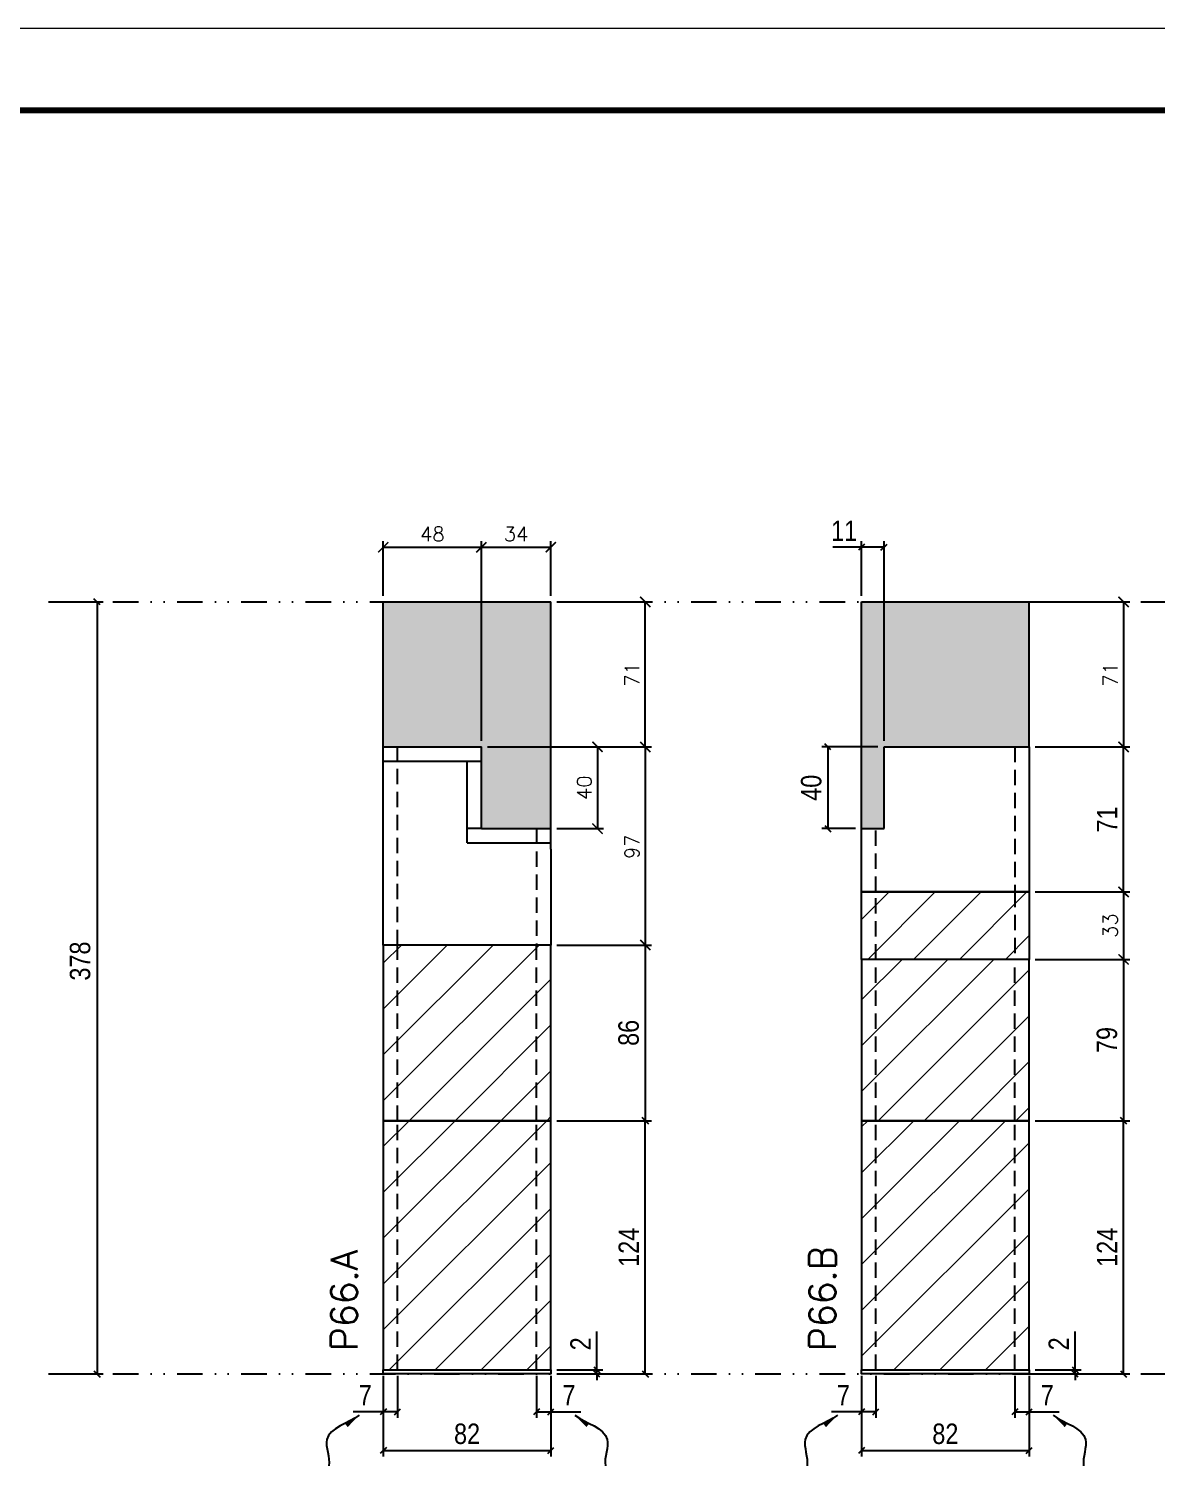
# Model space of a CAD drawing. Extents: x 2949 to 9203, y -16089 to 12527.
# Drawn here: x 6557 to 7109, y 4936 to 5635 of the extents above; entities that cross this region are included whole.
import ezdxf

# ---------------------------------------------------------------- set-up
doc = ezdxf.new("R2010")
doc.units = 0
for name, pattern in [('DASHED', [0.75, 0.5, -0.25]), ('DIVIDE2', [0.625, 0.25, -0.125, 0, -0.125, 0, -0.125]), ('HIDDEN', [0.375, 0.25, -0.125])]:
    doc.linetypes.add(name, pattern=pattern)
for name, color, linetype in [('COTA', 241, 'Continuous'), ('cotas', 4, 'Continuous'), ('Nível', 160, 'Continuous'), ('Painéis', 200, 'Continuous'), ('SARR_2.2x7', 40, 'Continuous'), ('Sarrafo de Pressão', 42, 'HIDDEN')]:
    doc.layers.add(name, color=color, linetype=linetype)
for name, color, linetype, lineweight in [('Folhas', 255, 'Continuous', 9), ('Hachura', 251, 'Continuous', 9), ('SARRAFO DE PRESSAO', 251, 'DASHED', 9), ('Texto Seção', 7, 'Continuous', 15)]:
    doc.layers.add(name, color=color, linetype=linetype, lineweight=lineweight)
doc.styles.add('COTA TECNICA', font='techl___.ttf', dxfattribs={"height": 10})
doc.styles.add('COTA TECNICA-50', font='techl___.ttf', dxfattribs={"height": 10})
doc.styles.add('REGUA-120', font='ROMANS.shx', dxfattribs={"height": 15})
doc.styles.add('ROMANS', font='romans.shx')
doc.styles.get("Standard").update_dxf_attribs({"font": 'arial.ttf'})
doc.dimstyles.new('COTA PAINEL-50', dxfattribs={"dimtxt": 10, "dimasz": 3, "dimexe": 3, "dimexo": 3, "dimgap": 3, "dimtad": 1, "dimdec": 1, "dimzin": 12, "dimdsep": 46, "dimtxsty": 'COTA TECNICA-50', "dimblk1": 'OBLIQUE', "dimblk2": 'OBLIQUE', "dimsah": 1, "dimcen": 0.9, "dimclrd": 4, "dimclre": 4, "dimclrt": 240, "dimadec": 1, "dimazin": 3, "dimtfac": 1, "dimtdec": 1, "dimtmove": 0, "dimatfit": 3, "dimfxl": 1, "dimtolj": 1, "dimtzin": 12, "dimarcsym": 0})
doc.dimstyles.new('Cota Paínel', dxfattribs={"dimtxt": 7, "dimasz": 5, "dimexe": 3, "dimexo": 3, "dimgap": 3, "dimtad": 1, "dimdec": 1, "dimzin": 12, "dimdsep": 46, "dimtxsty": 'ROMANS', "dimblk": 'ARCHTICK', "dimcen": 0, "dimclrd": 4, "dimclre": 4, "dimclrt": 1, "dimadec": 1, "dimazin": 3, "dimtfac": 1, "dimtdec": 1, "dimtmove": 0, "dimatfit": 3, "dimldrblk": 'OBLIQUE', "dimfxl": 1, "dimtolj": 1, "dimtzin": 12, "dimarcsym": 0})
doc.dimstyles.new('PAINEL', dxfattribs={"dimtxt": 10, "dimasz": 3, "dimexe": 3, "dimexo": 3, "dimgap": 3, "dimtad": 1, "dimdec": 1, "dimzin": 12, "dimdsep": 46, "dimtxsty": 'COTA TECNICA', "dimblk1": 'OBLIQUE', "dimblk2": 'OBLIQUE', "dimsah": 1, "dimcen": 0.9, "dimclrd": 4, "dimclre": 4, "dimclrt": 240, "dimadec": 1, "dimazin": 3, "dimtfac": 1, "dimtdec": 1, "dimtmove": 0, "dimatfit": 3, "dimfxl": 1, "dimtolj": 1, "dimtzin": 12, "dimarcsym": 0})
doc.dimstyles.get("Standard").update_dxf_attribs({"dimtxt": 0.18, "dimasz": 0.18, "dimexe": 0.18, "dimexo": 0.0625, "dimgap": 0.09, "dimtad": 0, "dimtih": 1, "dimtoh": 1, "dimdec": 4, "dimzin": 0, "dimdsep": 46, "dimtxsty": 'Standard', "dimcen": 0.09, "dimadec": 0, "dimazin": 0, "dimtfac": 1, "dimtdec": 4, "dimtofl": 0, "dimtmove": 0, "dimatfit": 3, "dimfxl": 1, "dimtolj": 1, "dimtzin": 0, "dimarcsym": 0})
pattern_1 = [(45, (-126071.967, -22713.47), (-11.2253202, 11.2253202), [])]

# ---------------------------------------------------------------- blocks, each defined once
blk = doc.blocks.new('9999999999')
at = {"layer": 'Folhas'}
blk.add_lwpolyline([(98138.98, 34190.21), (99623.98, 34190.21), (99623.98, 35240.21), (98138.98, 35240.21)], close=True, dxfattribs=at)
at = {"layer": 'Folhas', "color": 30, "const_width": 3}
blk.add_lwpolyline([(98213.98, 34230.21), (99583.98, 34230.21), (99583.98, 35200.21), (98213.98, 35200.21)], close=True, dxfattribs=at)
blk = doc.blocks.new('_Oblique')
at = {"color": 0, "linetype": 'ByBlock', "lineweight": -2}
blk.add_line((-0.5, -0.5), (0.5, 0.5), dxfattribs=at)
blk = doc.blocks.new('*D902')
at = {"layer": 'cotas', "color": 4, "linetype": 'ByBlock', "lineweight": -2, "transparency": 16777216}
for p, q in [((6570.19, 5354.57), (6593.91, 5354.57)), ((6590.91, 5354.57), (6590.91, 4976.57)), ((6570.19, 4976.57), (6593.91, 4976.57))]:
    blk.add_line(p, q, dxfattribs=at)
at = {"layer": 'Defpoints', "color": 0, "linetype": 'ByBlock', "transparency": 16777216}
for p in [(6567.19, 5354.57), (6567.19, 4976.57), (6590.91, 4976.57)]:
    blk.add_point(p, dxfattribs=at)
at = {"layer": 'cotas', "color": 4, "linetype": 'ByBlock', "lineweight": -2, "transparency": 16777216, "xscale": 3, "yscale": 3, "zscale": 3}
for p, rotation in [((6590.91, 5354.57), 90), ((6590.91, 4976.57), 270)]:
    blk.add_blockref('_Oblique', p, dxfattribs=dict(at, rotation=rotation))
at = {"layer": 'cotas', "color": 240, "linetype": 'ByBlock', "transparency": 16777216, "insert": (6582.67, 5178.72), "char_height": 10, "attachment_point": 5, "rotation": 90, "style": 'COTA TECNICA'}
blk.add_mtext('\\A1;378', dxfattribs=at)
blk = doc.blocks.new('*D891')
at = {"layer": 'COTA', "color": 4, "lineweight": -2, "transparency": 16777216}
for p, q in [((6731.04, 4975.57), (6731.04, 4936.11)), ((6813.04, 4975.57), (6813.04, 4936.11)), ((6731.04, 4939.11), (6813.04, 4939.11))]:
    blk.add_line(p, q, dxfattribs=at)
at = {"layer": 'Defpoints', "color": 0, "transparency": 16777216}
for p in [(6731.04, 4978.57), (6813.04, 4978.57), (6813.04, 4939.11)]:
    blk.add_point(p, dxfattribs=at)
at = {"layer": 'COTA', "color": 4, "lineweight": -2, "transparency": 16777216, "xscale": 3, "yscale": 3, "zscale": 3, "rotation": 180}
blk.add_blockref('_Oblique', (6731.04, 4939.11), dxfattribs=at)
at = {"layer": 'COTA', "color": 4, "lineweight": -2, "transparency": 16777216, "xscale": 3, "yscale": 3, "zscale": 3}
blk.add_blockref('_Oblique', (6813.04, 4939.11), dxfattribs=at)
at = {"layer": 'COTA', "color": 240, "transparency": 16777216, "insert": (6772.04, 4947.21), "char_height": 10, "attachment_point": 5, "style": 'COTA TECNICA'}
blk.add_mtext('\\A1;82', dxfattribs=at)
blk = doc.blocks.new('*D892')
at = {"layer": 'COTA', "color": 4, "lineweight": -2, "transparency": 16777216}
for p, q in [((6738.04, 4975.57), (6738.04, 4955.06)), ((6731.04, 4973.57), (6731.04, 4955.06)), ((6731.04, 4958.06), (6716.31, 4958.06)), ((6738.04, 4958.06), (6731.04, 4958.06))]:
    blk.add_line(p, q, dxfattribs=at)
at = {"layer": 'Defpoints', "color": 0, "transparency": 16777216}
for p in [(6731.04, 4976.57), (6738.04, 4978.57), (6731.04, 4958.06)]:
    blk.add_point(p, dxfattribs=at)
at = {"layer": 'COTA', "color": 4, "lineweight": -2, "transparency": 16777216, "xscale": 3, "yscale": 3, "zscale": 3, "rotation": 180}
blk.add_blockref('_Oblique', (6731.04, 4958.06), dxfattribs=at)
at = {"layer": 'COTA', "color": 4, "lineweight": -2, "transparency": 16777216, "xscale": 3, "yscale": 3, "zscale": 3}
blk.add_blockref('_Oblique', (6738.04, 4958.06), dxfattribs=at)
at = {"layer": 'COTA', "color": 240, "transparency": 16777216, "insert": (6722.18, 4966.13), "char_height": 10, "attachment_point": 5, "style": 'COTA TECNICA-50'}
blk.add_mtext('\\A1;7', dxfattribs=at)
blk = doc.blocks.new('*D893')
at = {"layer": 'COTA', "color": 4, "lineweight": -2, "transparency": 16777216}
for p, q in [((6806.04, 4975.57), (6806.04, 4955.06)), ((6813.04, 4973.57), (6813.04, 4955.06)), ((6806.04, 4958.06), (6813.04, 4958.06)), ((6813.04, 4958.06), (6827.77, 4958.06))]:
    blk.add_line(p, q, dxfattribs=at)
at = {"layer": 'Defpoints', "color": 0, "transparency": 16777216}
for p in [(6806.04, 4978.57), (6813.04, 4976.57), (6813.04, 4958.06)]:
    blk.add_point(p, dxfattribs=at)
at = {"layer": 'COTA', "color": 4, "lineweight": -2, "transparency": 16777216, "xscale": 3, "yscale": 3, "zscale": 3, "rotation": 180}
blk.add_blockref('_Oblique', (6806.04, 4958.06), dxfattribs=at)
at = {"layer": 'COTA', "color": 4, "lineweight": -2, "transparency": 16777216, "xscale": 3, "yscale": 3, "zscale": 3}
blk.add_blockref('_Oblique', (6813.04, 4958.06), dxfattribs=at)
at = {"layer": 'COTA', "color": 240, "transparency": 16777216, "insert": (6821.91, 4966.13), "char_height": 10, "attachment_point": 5, "style": 'COTA TECNICA-50'}
blk.add_mtext('\\A1;7', dxfattribs=at)
blk = doc.blocks.new('*D894')
at = {"layer": 'COTA', "color": 4, "lineweight": -2, "transparency": 16777216}
for p, q in [((6816.04, 5100.57), (6862.28, 5100.57)), ((6859.28, 4976.57), (6859.28, 5100.57)), ((6816.04, 4976.57), (6862.28, 4976.57))]:
    blk.add_line(p, q, dxfattribs=at)
at = {"layer": 'Defpoints', "color": 0, "transparency": 16777216}
for p in [(6813.04, 5100.57), (6859.28, 5100.57), (6813.04, 4976.57)]:
    blk.add_point(p, dxfattribs=at)
at = {"layer": 'COTA', "color": 4, "lineweight": -2, "transparency": 16777216, "xscale": 3, "yscale": 3, "zscale": 3}
for p, rotation in [((6859.28, 5100.57), 90), ((6859.28, 4976.57), 270)]:
    blk.add_blockref('_Oblique', p, dxfattribs=dict(at, rotation=rotation))
at = {"layer": 'COTA', "color": 240, "transparency": 16777216, "insert": (6851.21, 5038.57), "char_height": 10, "attachment_point": 5, "rotation": 90, "style": 'COTA TECNICA-50'}
blk.add_mtext('\\A1;124', dxfattribs=at)
blk = doc.blocks.new('*D870')
at = {"layer": 'COTA', "color": 4, "lineweight": -2, "transparency": 16777216}
for p, q in [((6835.57, 4978.57), (6835.57, 4997.37)), ((6816.04, 4978.57), (6838.57, 4978.57)), ((6816.04, 4976.57), (6838.57, 4976.57)), ((6835.57, 4976.57), (6835.57, 4978.57)), ((6835.57, 4976.57), (6835.57, 4973.57))]:
    blk.add_line(p, q, dxfattribs=at)
at = {"layer": 'Defpoints', "color": 0, "transparency": 16777216}
for p in [(6813.04, 4978.57), (6813.04, 4976.57), (6835.57, 4976.57)]:
    blk.add_point(p, dxfattribs=at)
at = {"layer": 'COTA', "color": 4, "lineweight": -2, "transparency": 16777216, "xscale": 3, "yscale": 3, "zscale": 3}
for p, rotation in [((6835.57, 4978.57), 270), ((6835.57, 4976.57), 90)]:
    blk.add_blockref('_Oblique', p, dxfattribs=dict(at, rotation=rotation))
at = {"layer": 'COTA', "color": 240, "transparency": 16777216, "insert": (6827.57, 4991.31), "char_height": 10, "attachment_point": 5, "rotation": 90, "style": 'COTA TECNICA-50'}
blk.add_mtext('\\A1;2', dxfattribs=at)
blk = doc.blocks.new('*D871')
at = {"layer": 'COTA', "color": 4, "linetype": 'ByBlock', "lineweight": -2, "transparency": 16777216}
for p, q in [((6816.04, 5186.57), (6862.28, 5186.57)), ((6859.28, 5186.57), (6859.28, 5100.57)), ((6816.04, 5100.57), (6862.28, 5100.57))]:
    blk.add_line(p, q, dxfattribs=at)
at = {"layer": 'Defpoints', "color": 0, "linetype": 'ByBlock', "transparency": 16777216}
for p in [(6813.04, 5186.57), (6813.04, 5100.57), (6859.28, 5100.57)]:
    blk.add_point(p, dxfattribs=at)
at = {"layer": 'COTA', "color": 4, "linetype": 'ByBlock', "lineweight": -2, "transparency": 16777216, "xscale": 3, "yscale": 3, "zscale": 3}
for p, rotation in [((6859.28, 5186.57), 90), ((6859.28, 5100.57), 270)]:
    blk.add_blockref('_Oblique', p, dxfattribs=dict(at, rotation=rotation))
at = {"layer": 'COTA', "color": 240, "linetype": 'ByBlock', "transparency": 16777216, "insert": (6851.16, 5143.57), "char_height": 10, "attachment_point": 5, "rotation": 90, "style": 'COTA TECNICA'}
blk.add_mtext('\\A1;86', dxfattribs=at)
blk = doc.blocks.new('*D872')
at = {"layer": 'COTA', "color": 4, "lineweight": -2, "transparency": 16777216}
for p, q in [((6965.15, 4975.57), (6965.15, 4936.11)), ((7047.15, 4975.57), (7047.15, 4936.11)), ((6965.15, 4939.11), (7047.15, 4939.11))]:
    blk.add_line(p, q, dxfattribs=at)
at = {"layer": 'Defpoints', "color": 0, "transparency": 16777216}
for p in [(6965.15, 4978.57), (7047.15, 4978.57), (7047.15, 4939.11)]:
    blk.add_point(p, dxfattribs=at)
at = {"layer": 'COTA', "color": 4, "lineweight": -2, "transparency": 16777216, "xscale": 3, "yscale": 3, "zscale": 3, "rotation": 180}
blk.add_blockref('_Oblique', (6965.15, 4939.11), dxfattribs=at)
at = {"layer": 'COTA', "color": 4, "lineweight": -2, "transparency": 16777216, "xscale": 3, "yscale": 3, "zscale": 3}
blk.add_blockref('_Oblique', (7047.15, 4939.11), dxfattribs=at)
at = {"layer": 'COTA', "color": 240, "transparency": 16777216, "insert": (7006.15, 4947.21), "char_height": 10, "attachment_point": 5, "style": 'COTA TECNICA'}
blk.add_mtext('\\A1;82', dxfattribs=at)
blk = doc.blocks.new('*D873')
at = {"layer": 'COTA', "color": 4, "lineweight": -2, "transparency": 16777216}
for p, q in [((6972.15, 4975.57), (6972.15, 4955.06)), ((6965.15, 4973.57), (6965.15, 4955.06)), ((6965.15, 4958.06), (6950.42, 4958.06)), ((6972.15, 4958.06), (6965.15, 4958.06))]:
    blk.add_line(p, q, dxfattribs=at)
at = {"layer": 'Defpoints', "color": 0, "transparency": 16777216}
for p in [(6965.15, 4976.57), (6972.15, 4978.57), (6965.15, 4958.06)]:
    blk.add_point(p, dxfattribs=at)
at = {"layer": 'COTA', "color": 4, "lineweight": -2, "transparency": 16777216, "xscale": 3, "yscale": 3, "zscale": 3, "rotation": 180}
blk.add_blockref('_Oblique', (6965.15, 4958.06), dxfattribs=at)
at = {"layer": 'COTA', "color": 4, "lineweight": -2, "transparency": 16777216, "xscale": 3, "yscale": 3, "zscale": 3}
blk.add_blockref('_Oblique', (6972.15, 4958.06), dxfattribs=at)
at = {"layer": 'COTA', "color": 240, "transparency": 16777216, "insert": (6956.28, 4966.13), "char_height": 10, "attachment_point": 5, "style": 'COTA TECNICA-50'}
blk.add_mtext('\\A1;7', dxfattribs=at)
blk = doc.blocks.new('*D874')
at = {"layer": 'COTA', "color": 4, "lineweight": -2, "transparency": 16777216}
for p, q in [((7040.15, 4975.57), (7040.15, 4955.06)), ((7047.15, 4973.57), (7047.15, 4955.06)), ((7040.15, 4958.06), (7047.15, 4958.06)), ((7047.15, 4958.06), (7061.88, 4958.06))]:
    blk.add_line(p, q, dxfattribs=at)
at = {"layer": 'Defpoints', "color": 0, "transparency": 16777216}
for p in [(7040.15, 4978.57), (7047.15, 4976.57), (7047.15, 4958.06)]:
    blk.add_point(p, dxfattribs=at)
at = {"layer": 'COTA', "color": 4, "lineweight": -2, "transparency": 16777216, "xscale": 3, "yscale": 3, "zscale": 3, "rotation": 180}
blk.add_blockref('_Oblique', (7040.15, 4958.06), dxfattribs=at)
at = {"layer": 'COTA', "color": 4, "lineweight": -2, "transparency": 16777216, "xscale": 3, "yscale": 3, "zscale": 3}
blk.add_blockref('_Oblique', (7047.15, 4958.06), dxfattribs=at)
at = {"layer": 'COTA', "color": 240, "transparency": 16777216, "insert": (7056.01, 4966.13), "char_height": 10, "attachment_point": 5, "style": 'COTA TECNICA-50'}
blk.add_mtext('\\A1;7', dxfattribs=at)
blk = doc.blocks.new('*D875')
at = {"layer": 'COTA', "color": 4, "lineweight": -2, "transparency": 16777216}
for p, q in [((7050.15, 5100.57), (7096.39, 5100.57)), ((7093.39, 4976.57), (7093.39, 5100.57)), ((7050.15, 4976.57), (7096.39, 4976.57))]:
    blk.add_line(p, q, dxfattribs=at)
at = {"layer": 'Defpoints', "color": 0, "transparency": 16777216}
for p in [(7047.15, 5100.57), (7093.39, 5100.57), (7047.15, 4976.57)]:
    blk.add_point(p, dxfattribs=at)
at = {"layer": 'COTA', "color": 4, "lineweight": -2, "transparency": 16777216, "xscale": 3, "yscale": 3, "zscale": 3}
for p, rotation in [((7093.39, 5100.57), 90), ((7093.39, 4976.57), 270)]:
    blk.add_blockref('_Oblique', p, dxfattribs=dict(at, rotation=rotation))
at = {"layer": 'COTA', "color": 240, "transparency": 16777216, "insert": (7085.31, 5038.57), "char_height": 10, "attachment_point": 5, "rotation": 90, "style": 'COTA TECNICA-50'}
blk.add_mtext('\\A1;124', dxfattribs=at)
blk = doc.blocks.new('*D876')
at = {"layer": 'COTA', "color": 4, "lineweight": -2, "transparency": 16777216}
for p, q in [((7069.67, 4978.57), (7069.67, 4997.37)), ((7050.15, 4978.57), (7072.67, 4978.57)), ((7050.15, 4976.57), (7072.67, 4976.57)), ((7069.67, 4976.57), (7069.67, 4978.57)), ((7069.67, 4976.57), (7069.67, 4973.57))]:
    blk.add_line(p, q, dxfattribs=at)
at = {"layer": 'Defpoints', "color": 0, "transparency": 16777216}
for p in [(7047.15, 4978.57), (7047.15, 4976.57), (7069.67, 4976.57)]:
    blk.add_point(p, dxfattribs=at)
at = {"layer": 'COTA', "color": 4, "lineweight": -2, "transparency": 16777216, "xscale": 3, "yscale": 3, "zscale": 3}
for p, rotation in [((7069.67, 4978.57), 270), ((7069.67, 4976.57), 90)]:
    blk.add_blockref('_Oblique', p, dxfattribs=dict(at, rotation=rotation))
at = {"layer": 'COTA', "color": 240, "transparency": 16777216, "insert": (7061.67, 4991.31), "char_height": 10, "attachment_point": 5, "rotation": 90, "style": 'COTA TECNICA-50'}
blk.add_mtext('\\A1;2', dxfattribs=at)
blk = doc.blocks.new('*D877')
at = {"layer": 'COTA', "color": 4, "linetype": 'ByBlock', "lineweight": -2, "transparency": 16777216}
for p, q in [((7050.15, 5179.57), (7096.39, 5179.57)), ((7093.39, 5179.57), (7093.39, 5100.57)), ((7050.15, 5100.57), (7096.39, 5100.57))]:
    blk.add_line(p, q, dxfattribs=at)
at = {"layer": 'Defpoints', "color": 0, "linetype": 'ByBlock', "transparency": 16777216}
for p in [(7047.15, 5179.57), (7047.15, 5100.57), (7093.39, 5100.57)]:
    blk.add_point(p, dxfattribs=at)
at = {"layer": 'COTA', "color": 4, "linetype": 'ByBlock', "lineweight": -2, "transparency": 16777216, "xscale": 3, "yscale": 3, "zscale": 3}
for p, rotation in [((7093.39, 5179.57), 90), ((7093.39, 5100.57), 270)]:
    blk.add_blockref('_Oblique', p, dxfattribs=dict(at, rotation=rotation))
at = {"layer": 'COTA', "color": 240, "linetype": 'ByBlock', "transparency": 16777216, "insert": (7085.28, 5140.07), "char_height": 10, "attachment_point": 5, "rotation": 90, "style": 'COTA TECNICA'}
blk.add_mtext('\\A1;79', dxfattribs=at)
blk = doc.blocks.new('_ArchTick')
at = {"color": 0, "linetype": 'ByBlock', "const_width": 0.15}
blk.add_lwpolyline([(-0.5, -0.5), (0.5, 0.5)], dxfattribs=at)
blk = doc.blocks.new('*D903')
at = {"layer": 'COTA', "color": 4, "lineweight": -2, "transparency": 16777216}
for p, q in [((7050.15, 5354.57), (7096.39, 5354.57)), ((7093.39, 5354.57), (7093.39, 5283.57)), ((7050.15, 5283.57), (7096.39, 5283.57))]:
    blk.add_line(p, q, dxfattribs=at)
at = {"layer": 'Defpoints', "color": 0, "transparency": 16777216}
for p in [(7047.15, 5354.57), (7047.15, 5283.57), (7093.39, 5283.57)]:
    blk.add_point(p, dxfattribs=at)
at = {"layer": 'COTA', "color": 4, "lineweight": -2, "transparency": 16777216, "xscale": 5, "yscale": 5, "zscale": 5}
for p, rotation in [((7093.39, 5354.57), 90), ((7093.39, 5283.57), 270)]:
    blk.add_blockref('_ArchTick', p, dxfattribs=dict(at, rotation=rotation))
at = {"layer": 'COTA', "color": 1, "transparency": 16777216, "insert": (7086.89, 5319.07), "char_height": 7, "attachment_point": 5, "rotation": 90, "style": 'ROMANS'}
blk.add_mtext('\\A1;71', dxfattribs=at)
blk = doc.blocks.new('*D904')
at = {"layer": 'COTA', "color": 4, "lineweight": -2, "transparency": 16777216}
for p, q in [((7050.15, 5212.57), (7096.39, 5212.57)), ((7093.39, 5212.57), (7093.39, 5179.57)), ((7050.15, 5179.57), (7096.39, 5179.57))]:
    blk.add_line(p, q, dxfattribs=at)
at = {"layer": 'Defpoints', "color": 0, "transparency": 16777216}
for p in [(7047.15, 5212.57), (7047.15, 5179.57), (7093.39, 5179.57)]:
    blk.add_point(p, dxfattribs=at)
at = {"layer": 'COTA', "color": 4, "lineweight": -2, "transparency": 16777216, "xscale": 5, "yscale": 5, "zscale": 5}
for p, rotation in [((7093.39, 5212.57), 90), ((7093.39, 5179.57), 270)]:
    blk.add_blockref('_ArchTick', p, dxfattribs=dict(at, rotation=rotation))
at = {"layer": 'COTA', "color": 1, "transparency": 16777216, "insert": (7086.89, 5196.07), "char_height": 7, "attachment_point": 5, "rotation": 90, "style": 'ROMANS'}
blk.add_mtext('\\A1;33', dxfattribs=at)
blk = doc.blocks.new('*D905')
at = {"layer": 'COTA', "color": 4, "lineweight": -2, "transparency": 16777216}
for p, q in [((6782.04, 5283.57), (6862.28, 5283.57)), ((6859.28, 5283.57), (6859.28, 5186.57)), ((6816.04, 5186.57), (6862.28, 5186.57))]:
    blk.add_line(p, q, dxfattribs=at)
at = {"layer": 'Defpoints', "color": 0, "transparency": 16777216}
for p in [(6779.04, 5283.57), (6813.04, 5186.57), (6859.28, 5186.57)]:
    blk.add_point(p, dxfattribs=at)
at = {"layer": 'COTA', "color": 4, "lineweight": -2, "transparency": 16777216, "xscale": 5, "yscale": 5, "zscale": 5}
for p, rotation in [((6859.28, 5283.57), 90), ((6859.28, 5186.57), 270)]:
    blk.add_blockref('_ArchTick', p, dxfattribs=dict(at, rotation=rotation))
at = {"layer": 'COTA', "color": 1, "transparency": 16777216, "insert": (6852.78, 5234.67), "char_height": 7, "attachment_point": 5, "rotation": 90, "style": 'ROMANS'}
blk.add_mtext('\\A1;97', dxfattribs=at)
blk = doc.blocks.new('*D906')
at = {"layer": 'COTA', "color": 4, "lineweight": -2, "transparency": 16777216}
for p, q in [((6816.04, 5354.57), (6862.28, 5354.57)), ((6859.28, 5283.57), (6859.28, 5354.57)), ((6782.04, 5283.57), (6862.28, 5283.57))]:
    blk.add_line(p, q, dxfattribs=at)
at = {"layer": 'Defpoints', "color": 0, "transparency": 16777216}
for p in [(6813.04, 5354.57), (6859.28, 5354.57), (6779.04, 5283.57)]:
    blk.add_point(p, dxfattribs=at)
at = {"layer": 'COTA', "color": 4, "lineweight": -2, "transparency": 16777216, "xscale": 5, "yscale": 5, "zscale": 5}
for p, rotation in [((6859.28, 5354.57), 90), ((6859.28, 5283.57), 270)]:
    blk.add_blockref('_ArchTick', p, dxfattribs=dict(at, rotation=rotation))
at = {"layer": 'COTA', "color": 1, "transparency": 16777216, "insert": (6852.78, 5319.07), "char_height": 7, "attachment_point": 5, "rotation": 90, "style": 'ROMANS'}
blk.add_mtext('\\A1;71', dxfattribs=at)
blk = doc.blocks.new('*D907')
at = {"layer": 'COTA', "color": 4, "lineweight": -2, "transparency": 16777216}
for p, q in [((6782.04, 5283.57), (6838.9, 5283.57)), ((6835.9, 5283.57), (6835.9, 5243.57)), ((6816.04, 5243.57), (6838.9, 5243.57))]:
    blk.add_line(p, q, dxfattribs=at)
at = {"layer": 'Defpoints', "color": 0, "transparency": 16777216}
for p in [(6779.04, 5283.57), (6813.04, 5243.57), (6835.9, 5243.57)]:
    blk.add_point(p, dxfattribs=at)
at = {"layer": 'COTA', "color": 4, "lineweight": -2, "transparency": 16777216, "xscale": 5, "yscale": 5, "zscale": 5}
for p, rotation in [((6835.9, 5283.57), 90), ((6835.9, 5243.57), 270)]:
    blk.add_blockref('_ArchTick', p, dxfattribs=dict(at, rotation=rotation))
at = {"layer": 'COTA', "color": 1, "transparency": 16777216, "insert": (6829.4, 5263.57), "char_height": 7, "attachment_point": 5, "rotation": 90, "style": 'ROMANS'}
blk.add_mtext('\\A1;40', dxfattribs=at)
blk = doc.blocks.new('*D908')
at = {"layer": 'COTA', "color": 4, "lineweight": -2, "transparency": 16777216}
for p, q in [((6731.04, 5357.57), (6731.04, 5384.33)), ((6731.04, 5381.33), (6779.04, 5381.33)), ((6779.04, 5286.57), (6779.04, 5384.33))]:
    blk.add_line(p, q, dxfattribs=at)
at = {"layer": 'Defpoints', "color": 0, "transparency": 16777216}
for p in [(6779.04, 5381.33), (6731.04, 5354.57), (6779.04, 5283.57)]:
    blk.add_point(p, dxfattribs=at)
at = {"layer": 'COTA', "color": 4, "lineweight": -2, "transparency": 16777216, "xscale": 5, "yscale": 5, "zscale": 5, "rotation": 180}
blk.add_blockref('_ArchTick', (6731.04, 5381.33), dxfattribs=at)
at = {"layer": 'COTA', "color": 4, "lineweight": -2, "transparency": 16777216, "xscale": 5, "yscale": 5, "zscale": 5}
blk.add_blockref('_ArchTick', (6779.04, 5381.33), dxfattribs=at)
at = {"layer": 'COTA', "color": 1, "transparency": 16777216, "insert": (6755.04, 5387.83), "char_height": 7, "attachment_point": 5, "style": 'ROMANS'}
blk.add_mtext('\\A1;48', dxfattribs=at)
blk = doc.blocks.new('*D909')
at = {"layer": 'COTA', "color": 4, "lineweight": -2, "transparency": 16777216}
for p, q in [((6779.04, 5286.57), (6779.04, 5384.33)), ((6779.04, 5381.33), (6813.04, 5381.33)), ((6813.04, 5357.57), (6813.04, 5384.33))]:
    blk.add_line(p, q, dxfattribs=at)
at = {"layer": 'Defpoints', "color": 0, "transparency": 16777216}
for p in [(6813.04, 5381.33), (6813.04, 5354.57), (6779.04, 5283.57)]:
    blk.add_point(p, dxfattribs=at)
at = {"layer": 'COTA', "color": 4, "lineweight": -2, "transparency": 16777216, "xscale": 5, "yscale": 5, "zscale": 5, "rotation": 180}
blk.add_blockref('_ArchTick', (6779.04, 5381.33), dxfattribs=at)
at = {"layer": 'COTA', "color": 4, "lineweight": -2, "transparency": 16777216, "xscale": 5, "yscale": 5, "zscale": 5}
blk.add_blockref('_ArchTick', (6813.04, 5381.33), dxfattribs=at)
at = {"layer": 'COTA', "color": 1, "transparency": 16777216, "insert": (6796.04, 5387.83), "char_height": 7, "attachment_point": 5, "style": 'ROMANS'}
blk.add_mtext('\\A1;34', dxfattribs=at)
blk = doc.blocks.new('*D2627')
at = {"layer": 'COTA', "color": 4, "lineweight": -2, "transparency": 16777216}
for p, q in [((7050.15, 5283.57), (7096.39, 5283.57)), ((7093.39, 5212.57), (7093.39, 5283.57)), ((7050.15, 5212.57), (7096.39, 5212.57))]:
    blk.add_line(p, q, dxfattribs=at)
at = {"layer": 'Defpoints', "color": 0, "transparency": 16777216}
for p in [(7047.15, 5283.57), (7093.39, 5283.57), (7047.15, 5212.57)]:
    blk.add_point(p, dxfattribs=at)
at = {"layer": 'COTA', "color": 4, "lineweight": -2, "transparency": 16777216, "xscale": 3, "yscale": 3, "zscale": 3}
for p, rotation in [((7093.39, 5283.57), 90), ((7093.39, 5212.57), 270)]:
    blk.add_blockref('_Oblique', p, dxfattribs=dict(at, rotation=rotation))
at = {"layer": 'COTA', "color": 240, "transparency": 16777216, "insert": (7085.31, 5248.07), "char_height": 10, "attachment_point": 5, "rotation": 90, "style": 'COTA TECNICA-50'}
blk.add_mtext('\\A1;71', dxfattribs=at)
blk = doc.blocks.new('*D2628')
at = {"layer": 'COTA', "color": 4, "lineweight": -2, "transparency": 16777216}
for p, q in [((6973.15, 5283.57), (6945.65, 5283.57)), ((6948.65, 5283.57), (6948.65, 5243.57)), ((6962.15, 5243.57), (6945.65, 5243.57))]:
    blk.add_line(p, q, dxfattribs=at)
at = {"layer": 'Defpoints', "color": 0, "transparency": 16777216}
for p in [(6976.15, 5283.57), (6948.65, 5243.57), (6965.15, 5243.57)]:
    blk.add_point(p, dxfattribs=at)
at = {"layer": 'COTA', "color": 4, "lineweight": -2, "transparency": 16777216, "xscale": 3, "yscale": 3, "zscale": 3}
for p, rotation in [((6948.65, 5283.57), 90), ((6948.65, 5243.57), 270)]:
    blk.add_blockref('_Oblique', p, dxfattribs=dict(at, rotation=rotation))
at = {"layer": 'COTA', "color": 240, "transparency": 16777216, "insert": (6940.54, 5263.57), "char_height": 10, "attachment_point": 5, "rotation": 90, "style": 'COTA TECNICA-50'}
blk.add_mtext('\\A1;40', dxfattribs=at)
blk = doc.blocks.new('*D2630')
at = {"layer": 'COTA', "color": 4, "lineweight": -2, "transparency": 16777216}
for p, q in [((6965.15, 5381.33), (6951.06, 5381.33)), ((6965.15, 5357.57), (6965.15, 5384.33)), ((6976.15, 5381.33), (6965.15, 5381.33)), ((6976.15, 5286.57), (6976.15, 5384.33))]:
    blk.add_line(p, q, dxfattribs=at)
at = {"layer": 'Defpoints', "color": 0, "transparency": 16777216}
for p in [(6965.15, 5381.33), (6965.15, 5354.57), (6976.15, 5283.57)]:
    blk.add_point(p, dxfattribs=at)
at = {"layer": 'COTA', "color": 4, "lineweight": -2, "transparency": 16777216, "xscale": 3, "yscale": 3, "zscale": 3, "rotation": 180}
blk.add_blockref('_Oblique', (6965.15, 5381.33), dxfattribs=at)
at = {"layer": 'COTA', "color": 4, "lineweight": -2, "transparency": 16777216, "xscale": 3, "yscale": 3, "zscale": 3}
blk.add_blockref('_Oblique', (6976.15, 5381.33), dxfattribs=at)
at = {"layer": 'COTA', "color": 240, "transparency": 16777216, "insert": (6956.6, 5389.39), "char_height": 10, "attachment_point": 5, "style": 'COTA TECNICA-50'}
blk.add_mtext('\\A1;11', dxfattribs=at)

msp = doc.modelspace()

# ---------------------------------------------------------------- hatches: boundary and pattern name
at = {"layer": 'COTA', "linetype": 'ByBlock'}
h = msp.add_hatch(dxfattribs=at)
h.set_pattern_fill('AR-CONC', color=256, scale=0.03)
h.set_pattern_definition([(50, (0, 43), (5.46554, -0.4781726), [0.5715, -6.2865]), (355, (0, 43), (-1.0573026, 5.7317054), [0.4572, -5.0292175]), (100.451445, (0.4555, 42.96), (4.4082374, 5.2535326), [0.4857003, -5.3427073]), (46.1842, (0, 44.524), (8.132371, -1.26127), [0.85725, -9.42975]), (96.63556, (0.678, 44.419), (7.122124, 7.422784), [0.728551, -8.014068]), (351.18415, (0, 44.524), (7.122124, 7.422784), [0.685799, -7.543792]), (21, (0.762, 44.143), (4.5484317, -3.067956), [0.5715, -6.2865]), (326, (0.762, 44.143), (1.854061, 5.525639), [0.4572, -5.0292]), (71.451445, (1.141, 43.8873), (6.4024926, 2.457683), [0.4857003, -5.342698]), (37.5, (0, 43), (0.0926581, 2.53665117), [0, -4.96824, 0, -5.1054, 0, -5.04825]), (7.5, (0, 43), (2.0045899, 3.00541724), [0, -2.91084, 0, -4.85394, 0, -1.92405]), (327.5, (-1.6993, 43), (4.06771786, -0.1718623), [0, -1.905, 0, -5.9436, 0, -7.8867]), (317.5, (-2.4613, 43), (4.4438754, 0.7627947), [0, -2.4765, 0, -3.94716, 0, -5.6007])])
h.paths.add_polyline_path([(6813.04, 5354.57), (6731.04, 5354.57), (6731.04, 5283.57), (6779.04, 5283.57), (6779.04, 5243.57), (6813.04, 5243.57)])
h = msp.add_hatch(dxfattribs=at)
h.set_pattern_fill('AR-CONC', color=256, scale=0.03)
h.paths.add_polyline_path([(7047.15, 5354.57), (6965.15, 5354.57), (6965.15, 5243.57), (6976.15, 5243.57), (6976.15, 5283.57), (7047.15, 5283.57)])
at = {"layer": 'Hachura', "linetype": 'ByBlock'}
h = msp.add_hatch(dxfattribs=at)
h.set_pattern_fill('ANSI31', color=256, scale=5)
h.set_pattern_definition([(45, (0, -15), (-11.22532, 11.22532), [])])
h.paths.add_polyline_path([(7047.15, 5179.57), (7047.15, 5212.57), (6965.15, 5212.57), (6965.15, 5179.57)])
h = msp.add_hatch(dxfattribs=at)
h.set_pattern_fill('ANSI31', color=256, scale=5)
h.set_pattern_definition(pattern_1)
h.paths.add_polyline_path([(6813.04, 5186.57), (6731.04, 5186.57), (6731.04, 5100.57), (6813.04, 5100.57)])
h = msp.add_hatch(dxfattribs=at)
h.set_pattern_fill('ANSI31', color=256, scale=5)
h.set_pattern_definition([(45, (-126071.967, -22763.47), (-11.2253202, 11.2253202), [])])
h.paths.add_polyline_path([(7047.15, 5100.57), (7047.15, 5179.57), (6965.15, 5179.57), (6965.15, 5100.57)])
h = msp.add_hatch(dxfattribs=at)
h.set_pattern_fill('ANSI31', color=256, scale=5)
h.set_pattern_definition(pattern_1)
h.paths.add_polyline_path([(6813.04, 5100.57), (6731.04, 5100.57), (6731.04, 4978.57), (6813.04, 4978.57)])
h = msp.add_hatch(dxfattribs=at)
h.set_pattern_fill('ANSI31', color=256, scale=5)
h.set_pattern_definition(pattern_1)
h.paths.add_polyline_path([(7047.15, 5100.57), (6965.15, 5100.57), (6965.15, 4978.57), (7047.15, 4978.57)])

# ---------------------------------------------------------------- linework, layer by layer
at = {"layer": 'COTA', "linetype": 'ByBlock'}
for p, q in [((6731.04, 5354.57), (6813.04, 5354.57)), ((6731.04, 5283.57), (6731.04, 5354.57)), ((6813.04, 5243.57), (6813.04, 5354.57)), ((6965.15, 5243.57), (6965.15, 5354.57)), ((6965.15, 5354.57), (7047.15, 5354.57)), ((7047.15, 5283.57), (7047.15, 5354.57))]:
    msp.add_line(p, q, dxfattribs=at)
at = {"layer": 'Nível', "color": 4, "linetype": 'DIVIDE2', "ltscale": 50}
for p, q in [((6567.19, 5354.57), (7577.53, 5354.57)), ((6567.19, 4976.57), (7577.53, 4976.57))]:
    msp.add_line(p, q, dxfattribs=at)
at = {"layer": 'Painéis'}
for p, q in [((6731.04, 5270.57), (6731.04, 5283.57)), ((6731.04, 5283.57), (6779.04, 5283.57)), ((6779.04, 5243.57), (6779.04, 5283.57)), ((6976.15, 5283.57), (7047.15, 5283.57)), ((6976.15, 5243.57), (6976.15, 5283.57)), ((7047.15, 5283.57), (7047.15, 5212.57)), ((6731.04, 5186.57), (6731.04, 5270.57)), ((6779.04, 5243.57), (6813.04, 5243.57)), ((6813.04, 5233.57), (6813.04, 5243.57)), ((6965.15, 5212.57), (6965.15, 5243.57)), ((6965.15, 5243.57), (6976.15, 5243.57)), ((6813.04, 5233.57), (6813.04, 5186.57)), ((6965.15, 5212.57), (7047.15, 5212.57)), ((6965.15, 5179.57), (6965.15, 5212.57)), ((6965.15, 5212.57), (7047.15, 5212.57)), ((7047.15, 5212.57), (6965.15, 5212.57)), ((7047.15, 5212.57), (7047.15, 5179.57)), ((7047.15, 5179.57), (6965.15, 5179.57))]:
    msp.add_line(p, q, dxfattribs=at)
for points in [[(6731.04, 5100.57), (6813.04, 5100.57), (6813.04, 5186.57), (6731.04, 5186.57)], [(6965.15, 5100.57), (7047.15, 5100.57), (7047.15, 5179.57), (6965.15, 5179.57)], [(6731.04, 4978.57), (6813.04, 4978.57), (6813.04, 5100.57), (6731.04, 5100.57)], [(6965.15, 4978.57), (7047.15, 4978.57), (7047.15, 5100.57), (6965.15, 5100.57)], [(6731.04, 4978.57), (6813.04, 4978.57), (6813.04, 4976.57), (6731.04, 4976.57)], [(6965.15, 4978.57), (7047.15, 4978.57), (7047.15, 4976.57), (6965.15, 4976.57)]]:
    msp.add_lwpolyline(points, close=True, dxfattribs=at)
at = {"layer": 'SARR_2.2x7'}
for p, q in [((6731.04, 5276.57), (6779.04, 5276.57)), ((6772.04, 5243.57), (6772.04, 5276.57)), ((6772.04, 5236.57), (6772.04, 5243.57)), ((6779.04, 5243.57), (6772.04, 5243.57)), ((6772.04, 5236.57), (6813.04, 5236.57))]:
    msp.add_line(p, q, dxfattribs=at)
at = {"layer": 'Sarrafo de Pressão', "ltscale": 30}
for p, q in [((6738.04, 5186.57), (6738.04, 5283.57)), ((7040.15, 5283.57), (7040.15, 5212.57)), ((6806.04, 5243.57), (6806.04, 5186.57)), ((6972.15, 5212.57), (6972.15, 5243.57)), ((6972.15, 5179.57), (6972.15, 5212.57)), ((7040.15, 5212.57), (7040.15, 5179.57)), ((6738.04, 5100.57), (6738.04, 5186.57)), ((6806.04, 5100.57), (6806.04, 5186.57)), ((6972.15, 5100.57), (6972.15, 5179.57)), ((7040.15, 5100.57), (7040.15, 5179.57)), ((6738.04, 4978.57), (6738.04, 5100.57)), ((6806.04, 4978.57), (6806.04, 5100.57)), ((6972.15, 4978.57), (6972.15, 5100.57)), ((7040.15, 4978.57), (7040.15, 5100.57))]:
    msp.add_line(p, q, dxfattribs=at)

# ---------------------------------------------------------------- block references
at = {"layer": 'SARRAFO DE PRESSAO', "color": 6, "linetype": 'ByBlock'}
msp.add_blockref('9999999999', (-92006.44, -29604.92), dxfattribs=at)

# ---------------------------------------------------------------- texts
at = {"layer": 'Texto Seção', "char_height": 13, "width": 285.3299, "attachment_point": 7, "rotation": 90, "style": 'REGUA-120'}
for s, insert in [('P66.B', (6952.53, 4987.82)), ('P66.A', (6718.42, 4987.82))]:
    msp.add_mtext(s, dxfattribs=dict(at, insert=insert))

# ---------------------------------------------------------------- dimensions: what is measured, and where the dimension line sits
at = {"layer": 'COTA'}
for base, p1, p2, dimstyle, picture, middle in [((6965.15, 5381.33), (6976.15, 5283.57), (6965.15, 5354.57), 'COTA PAINEL-50', '*D2630', (6956.6, 5389.39)), ((6779.04, 5381.33), (6731.04, 5354.57), (6779.04, 5283.57), 'Cota Paínel', '*D908', (6755.04, 5387.83)), ((6813.04, 4958.06), (6806.04, 4978.57), (6813.04, 4976.57), 'COTA PAINEL-50', '*D893', (6821.91, 4966.13)), ((7047.15, 4958.06), (7040.15, 4978.57), (7047.15, 4976.57), 'COTA PAINEL-50', '*D874', (7056.01, 4966.13))]:
    dim = msp.add_linear_dim(base=base, p1=p1, p2=p2, dimstyle=dimstyle, dxfattribs=at)
    dim.commit()
    dim.dimension.update_dxf_attribs({"geometry": picture, "text_midpoint": middle})
for base, p1, p2, dimstyle, override, picture, middle in [((6813.04, 5381.33), (6779.04, 5283.57), (6813.04, 5354.57), 'Cota Paínel', {"dimtmove": 1}, '*D909', (6796.04, 5387.83)), ((6813.04, 4939.11), (6731.04, 4978.57), (6813.04, 4978.57), 'PAINEL', {"dimarcsym": 2}, '*D891', (6772.04, 4947.21)), ((7047.15, 4939.11), (6965.15, 4978.57), (7047.15, 4978.57), 'PAINEL', {"dimarcsym": 2}, '*D872', (7006.15, 4947.21))]:
    dim = msp.add_linear_dim(base=base, p1=p1, p2=p2, dimstyle=dimstyle, override=override, dxfattribs=at)
    dim.commit()
    dim.dimension.update_dxf_attribs({"geometry": picture, "text_midpoint": middle})
for base, p1, p2, angle, dimstyle, picture, middle in [((6859.28, 5354.57), (6779.04, 5283.57), (6813.04, 5354.57), 90, 'Cota Paínel', '*D906', (6852.78, 5319.07)), ((7093.39, 5283.57), (7047.15, 5354.57), (7047.15, 5283.57), 90, 'Cota Paínel', '*D903', (7086.89, 5319.07)), ((6835.9, 5243.57), (6779.04, 5283.57), (6813.04, 5243.57), 90, 'Cota Paínel', '*D907', (6829.4, 5263.57)), ((6948.65, 5243.57), (6976.15, 5283.57), (6965.15, 5243.57), 90, 'COTA PAINEL-50', '*D2628', (6940.54, 5263.57)), ((7093.39, 5283.57), (7047.15, 5212.57), (7047.15, 5283.57), 90, 'COTA PAINEL-50', '*D2627', (7085.31, 5248.07)), ((7093.39, 5179.57), (7047.15, 5212.57), (7047.15, 5179.57), 90, 'Cota Paínel', '*D904', (7086.89, 5196.07)), ((6859.28, 5100.57), (6813.04, 4976.57), (6813.04, 5100.57), 90, 'COTA PAINEL-50', '*D894', (6851.21, 5038.57)), ((7093.39, 5100.57), (7047.15, 4976.57), (7047.15, 5100.57), 90, 'COTA PAINEL-50', '*D875', (7085.31, 5038.57)), ((6731.04, 4958.06), (6738.04, 4978.57), (6731.04, 4976.57), 180, 'COTA PAINEL-50', '*D892', (6722.18, 4966.13)), ((6965.15, 4958.06), (6972.15, 4978.57), (6965.15, 4976.57), 180, 'COTA PAINEL-50', '*D873', (6956.28, 4966.13))]:
    dim = msp.add_linear_dim(base=base, p1=p1, p2=p2, angle=angle, dimstyle=dimstyle, dxfattribs=at)
    dim.commit()
    dim.dimension.update_dxf_attribs({"geometry": picture, "text_midpoint": middle})
for base, p1, p2, dimstyle, picture, middle in [((6859.28, 5186.57), (6779.04, 5283.57), (6813.04, 5186.57), 'Cota Paínel', '*D905', (6859.28, 5234.67)), ((6835.57, 4976.57), (6813.04, 4978.57), (6813.04, 4976.57), 'COTA PAINEL-50', '*D870', (6835.57, 4991.31)), ((7069.67, 4976.57), (7047.15, 4978.57), (7047.15, 4976.57), 'COTA PAINEL-50', '*D876', (7069.67, 4991.31))]:
    dim = msp.add_linear_dim(base=base, p1=p1, p2=p2, angle=90, dimstyle=dimstyle, dxfattribs=at)
    dim.commit()
    dim.dimension.update_dxf_attribs({"geometry": picture, "text_midpoint": middle, "dimtype": 160})
at = {"layer": 'COTA', "linetype": 'ByBlock'}
for base, p1, p2, picture, middle in [((6859.28, 5100.57), (6813.04, 5186.57), (6813.04, 5100.57), '*D871', (6851.16, 5143.57)), ((7093.39, 5100.57), (7047.15, 5179.57), (7047.15, 5100.57), '*D877', (7085.28, 5140.07))]:
    dim = msp.add_linear_dim(base=base, p1=p1, p2=p2, angle=90, dimstyle='PAINEL', dxfattribs=at)
    dim.commit()
    dim.dimension.update_dxf_attribs({"geometry": picture, "text_midpoint": middle})
at = {"layer": 'cotas', "linetype": 'ByBlock'}
dim = msp.add_linear_dim(base=(6590.91, 4976.57), p1=(6567.19, 5354.57), p2=(6567.19, 4976.57), angle=90, dimstyle='PAINEL', dxfattribs=at)
dim.commit()
dim.dimension.update_dxf_attribs({"geometry": '*D902', "text_midpoint": (6590.91, 5178.72), "dimtype": 160})

# ---------------------------------------------------------------- leaders
at = {"layer": 'COTA', "path_type": 1}
for points in [[(6719.21, 4956.39), (6703.43, 4944.55), (6704.35, 4931.55), (6698.8, 4921.76)], [(6824.87, 4956.39), (6840.66, 4944.55), (6839.73, 4931.55), (6845.28, 4921.76)], [(6953.32, 4956.39), (6937.53, 4944.55), (6938.46, 4931.55), (6932.9, 4921.76)], [(7058.98, 4956.39), (7074.76, 4944.55), (7073.84, 4931.55), (7079.39, 4921.76)]]:
    msp.add_leader(points, dimstyle='Standard', override={"dimasz": 8}, dxfattribs=at)

doc.saveas('drawing.dxf')
